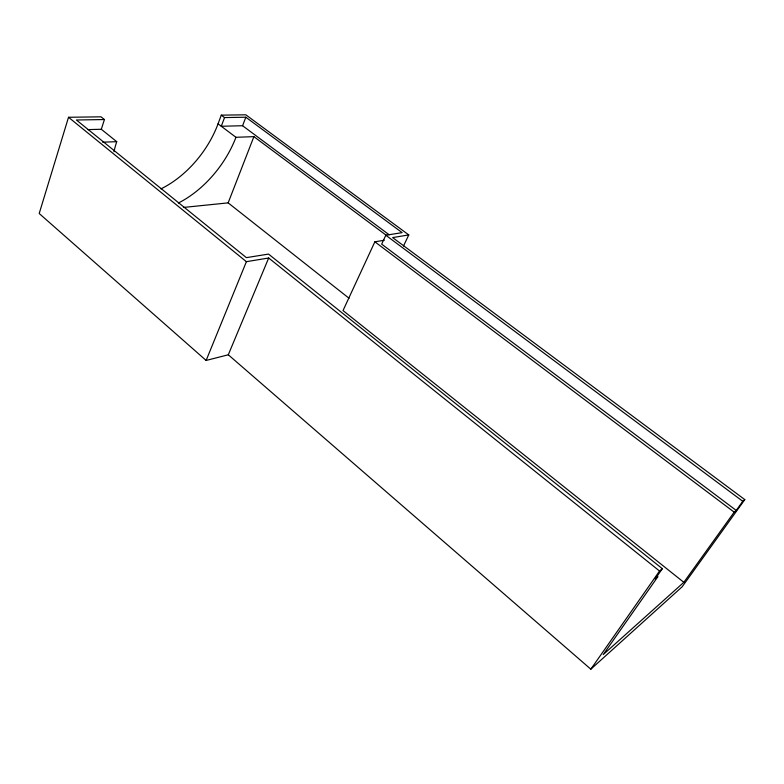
<?xml version="1.0" encoding="UTF-8"?>
<svg xmlns="http://www.w3.org/2000/svg" width="784" height="784" viewBox="0 0 784 784"><rect width="100%" height="100%" fill="white"/><g stroke="black" fill="none" stroke-linecap="round" stroke-linejoin="round"><path stroke-width="1.18" d="M104.429 119.54L101.018 116.826L68.522 117.277L39.2 213.503L206.133 360.444L228.301 354.78L268.687 258.005L659.55 571.026L662.333 568.694L268.53 254.085L246.382 257.642L76.401 120.001L104.429 119.54L101.312 129.272L116.728 141.669A83.427 51.901 -53 0 0 113.974 151.733M160.936 188.875A82.614 52.9 -53.1 0 0 218.06 123.833L221.284 115.15L245.823 114.807L408.778 234.926L403.515 245.98M408.778 234.926L392.637 237.591L744.8 499.614L742.781 501.299L736.235 510.423L381.681 244.138L385.826 235.249L402.133 232.632L245.833 117.228L224.528 117.571L221.284 126.263L242.579 125.734L389.207 234.808M242.579 125.734L245.833 117.228M183.427 207.446L228.154 202.87L253.898 136.641L386.443 235.416M206.133 360.444L246.401 261.68L268.687 258.005M384.287 240.247L374.87 241.815L343.029 310.562L683.824 582.316L734.187 512.148L736.235 510.423M228.301 354.78L590.832 669.193L659.55 571.026M662.333 568.694L655.13 578.974L657.903 576.632L603.219 654.601L683.824 582.316M744.8 499.614L682.168 586.785L590.832 669.193M102.655 142.178L116.728 141.669M218.06 123.833L235.955 137.298L253.898 136.641M87.926 129.605L101.312 129.272M385.826 235.249L742.781 501.299M221.284 115.15L224.528 117.571M374.87 241.815L734.187 512.148M228.154 202.87L349.056 298.273M68.522 117.277L246.401 261.68M235.955 137.298A83.427 51.901 -53 0 1 178.389 203.007"/></g></svg>
